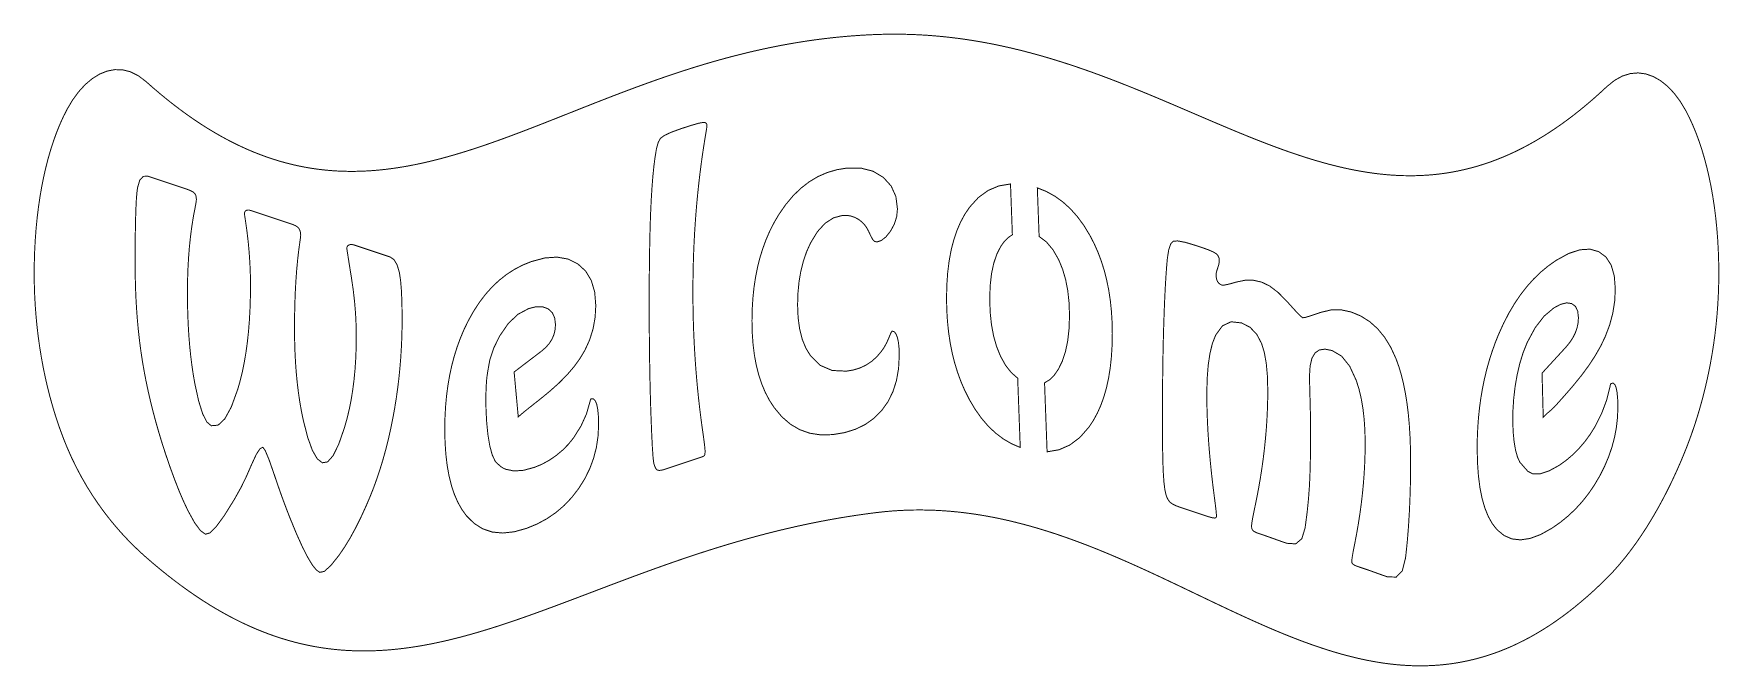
# Model space of a CAD drawing. Extents: x -11.8 to 12.2, y -14.9 to -5.9.
import ezdxf

# ---------------------------------------------------------------- set-up
doc = ezdxf.new("R2010")
doc.units = 0
doc.header["$LTSCALE"] = 0.000394
doc.layers.add('LAYER_1', color=7, linetype='CONTINUOUS')

msp = doc.modelspace()

# ---------------------------------------------------------------- linework, layer by layer
at = {"layer": 'LAYER_1', "color": 39, "linetype": 'CONTINUOUS', "const_width": 0.01389}
for points in [[(-11.299299, -6.935406), (-11.219505, -6.800061), (-11.132088, -6.680345), (-11.038085, -6.577631), (-10.938537, -6.493293), (-10.834482, -6.428704), (-10.726959, -6.385238), (-10.617008, -6.364269), (-10.505667, -6.36717), (-10.393975, -6.395315), (-10.282972, -6.450077), (-10.173697, -6.532831), (-10.073585, -6.621326), (-9.974108, -6.706164), (-9.875246, -6.787396), (-9.776981, -6.865077), (-9.679297, -6.93926), (-9.582175, -7.009997), (-9.485597, -7.077344), (-9.389545, -7.141353), (-9.294002, -7.202077), (-9.198949, -7.25957), (-9.104369, -7.313886), (-9.010243, -7.365077), (-8.916555, -7.413197), (-8.823285, -7.4583), (-8.730416, -7.500439), (-8.63793, -7.539668), (-8.54581, -7.576039), (-8.454037, -7.609606), (-8.362593, -7.640424), (-8.271461, -7.668544), (-8.180622, -7.694021), (-8.09006, -7.716907), (-7.999755, -7.737257), (-7.90969, -7.755124), (-7.819847, -7.770561), (-7.730209, -7.783622), (-7.640756, -7.794359), (-7.551472, -7.802827), (-7.462339, -7.809079), (-7.373338, -7.813168), (-7.284452, -7.815148), (-7.195663, -7.815072), (-7.106953, -7.812993), (-7.018303, -7.808965), (-6.929697, -7.803042), (-6.841116, -7.795276), (-6.752543, -7.785721), (-6.663959, -7.774431), (-6.575346, -7.761459), (-6.486688, -7.746859), (-6.397965, -7.730683), (-6.309159, -7.712985), (-6.220254, -7.693819), (-6.131231, -7.673239), (-6.042072, -7.651296), (-5.95276, -7.628046), (-5.863276, -7.603541), (-5.773602, -7.577834), (-5.683721, -7.55098), (-5.593615, -7.523032), (-5.503266, -7.494042), (-5.412655, -7.464065), (-5.321766, -7.433153), (-5.23058, -7.401361), (-5.139079, -7.368742), (-5.047245, -7.335348), (-4.955061, -7.301234), (-4.862509, -7.266453), (-4.76957, -7.231058), (-4.676227, -7.195103), (-4.582462, -7.158641), (-4.488257, -7.121726), (-4.393594, -7.08441), (-4.298455, -7.046748), (-4.202823, -7.008793), (-4.106679, -6.970598), (-4.010005, -6.932217), (-3.912785, -6.893702), (-3.814999, -6.855109), (-3.716629, -6.816489), (-3.617659, -6.777896), (-3.51807, -6.739384), (-3.417844, -6.701006), (-3.316964, -6.662816), (-3.21541, -6.624867), (-3.113167, -6.587212), (-3.010215, -6.549905), (-2.906536, -6.512999), (-2.802114, -6.476548), (-2.696929, -6.440605), (-2.590964, -6.405223), (-2.484202, -6.370456), (-2.376624, -6.336357), (-2.268212, -6.302981), (-2.158948, -6.270379), (-2.048815, -6.238606), (-1.937795, -6.207715), (-1.82587, -6.177759), (-1.713021, -6.148792), (-1.599232, -6.120867), (-1.484483, -6.094038), (-1.368758, -6.068357), (-1.252038, -6.04388), (-1.134305, -6.020658), (-1.015542, -5.998745), (-0.895731, -5.978195), (-0.774853, -5.959062), (-0.652892, -5.941397), (-0.529828, -5.925256), (-0.405644, -5.910691), (-0.280322, -5.897756), (-0.153845, -5.886504), (-0.026194, -5.876989), (0.102649, -5.869264), (0.232701, -5.863382), (0.232701, -5.863382), (0.353731, -5.859884), (0.473799, -5.858547), (0.59292, -5.859316), (0.711107, -5.862135), (0.828374, -5.866949), (0.944735, -5.873702), (1.060202, -5.882341), (1.174791, -5.892808), (1.288514, -5.90505), (1.401385, -5.91901), (1.513418, -5.934635), (1.624627, -5.951867), (1.735025, -5.970653), (1.844627, -5.990936), (1.953445, -6.012663), (2.061493, -6.035776), (2.168785, -6.060222), (2.275336, -6.085946), (2.381158, -6.11289), (2.486265, -6.141002), (2.590671, -6.170224), (2.694389, -6.200503), (2.797434, -6.231783), (2.899819, -6.264008), (3.001557, -6.297124), (3.102663, -6.331075), (3.20315, -6.365805), (3.303031, -6.401261), (3.402321, -6.437386), (3.501033, -6.474125), (3.599181, -6.511423), (3.696779, -6.549225), (3.793839, -6.587476), (3.890377, -6.626119), (3.986405, -6.665101), (4.081937, -6.704366), (4.176988, -6.743859), (4.27157, -6.783523), (4.365697, -6.823305), (4.459384, -6.863149), (4.552643, -6.903), (4.645489, -6.942802), (4.737935, -6.9825), (4.829994, -7.022039), (4.921681, -7.061364), (5.01301, -7.10042), (5.103993, -7.139151), (5.194645, -7.177502), (5.284979, -7.215418), (5.375009, -7.252843), (5.464749, -7.289723), (5.554212, -7.326002), (5.643413, -7.361625), (5.732364, -7.396536), (5.821079, -7.430681), (5.909573, -7.464005), (5.997858, -7.496451), (6.085949, -7.527965), (6.17386, -7.558492), (6.261603, -7.587976), (6.349192, -7.616362), (6.436643, -7.643595), (6.523967, -7.669619), (6.611178, -7.69438), (6.698292, -7.717822), (6.78532, -7.73989), (6.872277, -7.760528), (6.959176, -7.779682), (7.046032, -7.797297), (7.132857, -7.813316), (7.219666, -7.827685), (7.306472, -7.840349), (7.39329, -7.851252), (7.480131, -7.860339), (7.567011, -7.867554), (7.653944, -7.872844), (7.740941, -7.876152), (7.828019, -7.877423), (7.915189, -7.876602), (8.002466, -7.873633), (8.089863, -7.868462), (8.177395, -7.861034), (8.265075, -7.851292), (8.352916, -7.839182), (8.440932, -7.824648), (8.529137, -7.807636), (8.617545, -7.78809), (8.70617, -7.765955), (8.795024, -7.741175), (8.884122, -7.713696), (8.973477, -7.683462), (9.063104, -7.650418), (9.153015, -7.614508), (9.243225, -7.575678), (9.333747, -7.533872), (9.424594, -7.489035), (9.515782, -7.441112), (9.607322, -7.390048), (9.69923, -7.335787), (9.791518, -7.278273), (9.884201, -7.217453), (9.977291, -7.15327), (10.070803, -7.08567), (10.164751, -7.014597), (10.259148, -6.939995), (10.354008, -6.861811), (10.449344, -6.779988), (10.54517, -6.694471), (10.6415, -6.605205), (10.6415, -6.605205), (10.751652, -6.516364), (10.863032, -6.455199), (10.974695, -6.42049), (11.085696, -6.411018), (11.195088, -6.425565), (11.301926, -6.462911), (11.405264, -6.521838), (11.504157, -6.601127), (11.597657, -6.699559), (11.684821, -6.815915), (11.764701, -6.948976), (11.815931, -7.049428), (11.864508, -7.155487), (11.910372, -7.266936), (11.953466, -7.383559), (11.993732, -7.505138), (12.03111, -7.631456), (12.065544, -7.762296), (12.096974, -7.897442), (12.125343, -8.036677), (12.150593, -8.179782), (12.172665, -8.326542), (12.1915, -8.47674), (12.207042, -8.630157), (12.219231, -8.786579), (12.22801, -8.945786), (12.233319, -9.107563), (12.235102, -9.271693), (12.233511, -9.419335), (12.2288, -9.5658), (12.221067, -9.710991), (12.210407, -9.85481), (12.196916, -9.997159), (12.180691, -10.13794), (12.161828, -10.277056), (12.140422, -10.414409), (12.116571, -10.549901), (12.090371, -10.683435), (12.061917, -10.814914), (12.031305, -10.944238), (11.998633, -11.071311), (11.963996, -11.196035), (11.927489, -11.318312), (11.889211, -11.438045), (11.849256, -11.555136), (11.80772, -11.669487), (11.764701, -11.781), (11.764701, -11.781), (11.703534, -11.930273), (11.63978, -12.076782), (11.573581, -12.220274), (11.505085, -12.360493), (11.434436, -12.497185), (11.361779, -12.630094), (11.28726, -12.758968), (11.211024, -12.88355), (11.133217, -13.003586), (11.053983, -13.118821), (10.973468, -13.229), (10.891816, -13.33387), (10.809175, -13.433175), (10.725687, -13.52666), (10.6415, -13.614071), (10.549139, -13.704413), (10.457097, -13.790867), (10.365367, -13.873491), (10.273939, -13.952342), (10.182805, -14.027477), (10.091957, -14.098954), (10.001386, -14.166831), (9.911084, -14.231165), (9.821041, -14.292014), (9.731251, -14.349434), (9.641703, -14.403484), (9.552389, -14.454221), (9.463302, -14.501703), (9.374432, -14.545986), (9.28577, -14.587129), (9.19731, -14.625189), (9.109041, -14.660224), (9.020955, -14.69229), (8.933044, -14.721446), (8.8453, -14.747749), (8.757713, -14.771256), (8.670276, -14.792025), (8.582979, -14.810114), (8.495815, -14.825579), (8.408774, -14.838479), (8.321849, -14.848871), (8.23503, -14.856812), (8.148309, -14.862361), (8.061678, -14.865573), (7.975129, -14.866507), (7.888651, -14.865221), (7.802238, -14.861772), (7.71588, -14.856217), (7.629569, -14.848614), (7.543297, -14.83902), (7.457055, -14.827493), (7.370834, -14.81409), (7.284627, -14.79887), (7.198423, -14.781888), (7.112216, -14.763203), (7.025996, -14.742873), (6.939755, -14.720954), (6.853484, -14.697505), (6.767175, -14.672583), (6.680819, -14.646244), (6.594408, -14.618548), (6.507933, -14.589551), (6.421387, -14.55931), (6.334759, -14.527884), (6.248042, -14.49533), (6.161227, -14.461705), (6.074306, -14.427066), (5.98727, -14.391472), (5.900111, -14.354979), (5.812819, -14.317646), (5.725388, -14.279529), (5.637807, -14.240687), (5.550069, -14.201176), (5.462165, -14.161055), (5.374087, -14.12038), (5.285825, -14.079209), (5.197372, -14.0376), (5.108719, -13.99561), (5.019857, -13.953297), (4.930778, -13.910718), (4.841474, -13.86793), (4.751936, -13.824992), (4.662154, -13.78196), (4.572122, -13.738893), (4.48183, -13.695847), (4.39127, -13.65288), (4.300433, -13.61005), (4.20931, -13.567413), (4.117894, -13.525029), (4.026176, -13.482953), (3.934147, -13.441244), (3.841799, -13.399959), (3.749122, -13.359156), (3.656109, -13.318892), (3.562752, -13.279224), (3.469041, -13.24021), (3.374968, -13.201908), (3.280525, -13.164375), (3.185702, -13.127668), (3.090492, -13.091845), (2.994886, -13.056964), (2.898876, -13.023082), (2.802452, -12.990256), (2.705607, -12.958544), (2.608332, -12.928004), (2.510618, -12.898693), (2.412458, -12.870668), (2.313841, -12.843987), (2.21476, -12.818707), (2.115207, -12.794887), (2.015172, -12.772583), (1.914648, -12.751853), (1.813625, -12.732754), (1.712096, -12.715344), (1.610051, -12.699681), (1.507482, -12.685821), (1.404381, -12.673823), (1.30074, -12.663744), (1.196549, -12.655641), (1.0918, -12.649572), (0.986484, -12.645594), (0.880594, -12.643765), (0.77412, -12.644143), (0.667054, -12.646784), (0.559388, -12.651747), (0.451113, -12.659088), (0.34222, -12.668866), (0.232701, -12.681138), (0.232701, -12.681138), (0.097155, -12.698665), (-0.037043, -12.717633), (-0.169913, -12.737991), (-0.301476, -12.759689), (-0.431751, -12.782677), (-0.560761, -12.806906), (-0.688525, -12.832326), (-0.815064, -12.858886), (-0.940399, -12.886537), (-1.064549, -12.915228), (-1.187536, -12.944911), (-1.309379, -12.975534), (-1.430101, -13.007049), (-1.54972, -13.039404), (-1.668258, -13.072551), (-1.785735, -13.10644), (-1.902172, -13.141019), (-2.01759, -13.17624), (-2.132007, -13.212053), (-2.245447, -13.248408), (-2.357928, -13.285254), (-2.469471, -13.322542), (-2.580098, -13.360222), (-2.689827, -13.398243), (-2.798681, -13.436557), (-2.906679, -13.475113), (-3.013843, -13.513862), (-3.120192, -13.552753), (-3.225747, -13.591736), (-3.330529, -13.630761), (-3.434558, -13.66978), (-3.537854, -13.708741), (-3.640439, -13.747594), (-3.742333, -13.786291), (-3.843556, -13.82478), (-3.944129, -13.863013), (-4.044072, -13.900939), (-4.143407, -13.938507), (-4.242153, -13.97567), (-4.34033, -14.012375), (-4.437961, -14.048574), (-4.535064, -14.084216), (-4.631661, -14.119253), (-4.727773, -14.153632), (-4.823419, -14.187306), (-4.91862, -14.220223), (-5.013397, -14.252335), (-5.10777, -14.28359), (-5.20176, -14.31394), (-5.295388, -14.343334), (-5.388673, -14.371722), (-5.481637, -14.399054), (-5.5743, -14.425281), (-5.666682, -14.450353), (-5.758805, -14.474219), (-5.850688, -14.49683), (-5.942352, -14.518136), (-6.033818, -14.538087), (-6.125106, -14.556632), (-6.216237, -14.573723), (-6.307231, -14.589309), (-6.398109, -14.60334), (-6.488891, -14.615767), (-6.579598, -14.626538), (-6.67025, -14.635606), (-6.760869, -14.642919), (-6.851474, -14.648427), (-6.942086, -14.652082), (-7.032725, -14.653832), (-7.123413, -14.653628), (-7.214169, -14.65142), (-7.305015, -14.647159), (-7.39597, -14.640793), (-7.487055, -14.632274), (-7.578291, -14.621551), (-7.669699, -14.608574), (-7.761298, -14.593294), (-7.853109, -14.575661), (-7.945154, -14.555624), (-8.037452, -14.533135), (-8.130024, -14.508142), (-8.222891, -14.480595), (-8.316072, -14.450446), (-8.409589, -14.417645), (-8.503463, -14.38214), (-8.597713, -14.343882), (-8.69236, -14.302822), (-8.787425, -14.25891), (-8.882928, -14.212095), (-8.97889, -14.162327), (-9.075332, -14.109558), (-9.172273, -14.053736), (-9.269735, -13.994812), (-9.367737, -13.932736), (-9.466301, -13.867458), (-9.565447, -13.798928), (-9.665196, -13.727097), (-9.765568, -13.651913), (-9.866583, -13.573329), (-9.968263, -13.491292), (-10.070627, -13.405754), (-10.173697, -13.316665), (-10.173697, -13.316665), (-10.25892, -13.239682), (-10.34491, -13.157556), (-10.431292, -13.070216), (-10.517686, -12.977589), (-10.603716, -12.879605), (-10.689004, -12.776191), (-10.773173, -12.667276), (-10.855844, -12.552788), (-10.936642, -12.432655), (-11.015187, -12.306806), (-11.091103, -12.175169), (-11.164012, -12.037673), (-11.233537, -11.894245), (-11.299299, -11.744815), (-11.299299, -11.744815), (-11.344858, -11.631958), (-11.388624, -11.515488), (-11.4305, -11.395541), (-11.470387, -11.272252), (-11.508187, -11.145759), (-11.543802, -11.016198), (-11.577132, -10.883704), (-11.60808, -10.748414), (-11.636548, -10.610464), (-11.662436, -10.46999), (-11.685647, -10.327129), (-11.706083, -10.182016), (-11.723644, -10.034789), (-11.738233, -9.885582), (-11.749751, -9.734533), (-11.7581, -9.581778), (-11.763182, -9.427452), (-11.764898, -9.271693), (-11.764898, -9.271693), (-11.763173, -9.107533), (-11.758028, -8.945662), (-11.749505, -8.78629), (-11.737646, -8.629628), (-11.722495, -8.475885), (-11.704092, -8.325273), (-11.682482, -8.178003), (-11.657707, -8.034285), (-11.629808, -7.894329), (-11.598829, -7.758346), (-11.564813, -7.626547), (-11.527801, -7.499143), (-11.487836, -7.376343), (-11.444961, -7.258359), (-11.399218, -7.145401), (-11.35065, -7.037679), (-11.299299, -6.935406)], [(-2.380437, -9.53589), (-2.379763, -9.67617), (-2.377744, -9.816081), (-2.37438, -9.955618), (-2.369672, -10.094778), (-2.363624, -10.233559), (-2.356235, -10.371957), (-2.347508, -10.509969), (-2.337444, -10.647591), (-2.326045, -10.784822), (-2.313312, -10.921656), (-2.299247, -11.058093), (-2.28385, -11.194127), (-2.267125, -11.329756), (-2.249072, -11.464978), (-2.229693, -11.599787), (-2.217445, -11.695713), (-2.209956, -11.761183), (-2.207417, -11.79672), (-2.208021, -11.8267), (-2.209957, -11.848364), (-2.213413, -11.862008), (-2.220585, -11.871316), (-2.233654, -11.879828), (-2.252815, -11.887606), (-2.335043, -11.915059), (-2.787276, -12.066039), (-2.831023, -12.077567), (-2.864872, -12.079799), (-2.889205, -12.073091), (-2.907189, -12.054161), (-2.923462, -12.02198), (-2.938024, -11.976315), (-2.947967, -11.89619), (-2.958473, -11.742725), (-2.969461, -11.515895), (-2.98085, -11.215673), (-2.985012, -11.079223), (-2.988757, -10.938961), (-2.992081, -10.794887), (-2.994978, -10.646998), (-2.997444, -10.495292), (-2.999473, -10.339768), (-3.00106, -10.180424), (-3.0022, -10.017259), (-3.002888, -9.85027), (-3.003118, -9.679457), (-3.002799, -9.494954), (-3.001846, -9.318033), (-3.000272, -9.148709), (-2.998086, -8.986997), (-2.995297, -8.832914), (-2.991917, -8.686474), (-2.987955, -8.547693), (-2.983421, -8.416587), (-2.974278, -8.221459), (-2.963327, -8.043703), (-2.950609, -7.883382), (-2.936165, -7.740561), (-2.920035, -7.615303), (-2.899543, -7.491311), (-2.874294, -7.401467), (-2.844665, -7.346354), (-2.790958, -7.305213), (-2.693093, -7.258784), (-2.550882, -7.206772), (-2.401247, -7.158546), (-2.29653, -7.128773), (-2.236543, -7.11739), (-2.205136, -7.119971), (-2.186293, -7.133889), (-2.180012, -7.158685), (-2.182646, -7.186537), (-2.190799, -7.241131), (-2.20485, -7.322594), (-2.22616, -7.455923), (-2.246086, -7.58991), (-2.26463, -7.724556), (-2.281791, -7.859864), (-2.297573, -7.995836), (-2.311975, -8.132473), (-2.325, -8.269779), (-2.336649, -8.407753), (-2.346922, -8.5464), (-2.355821, -8.68572), (-2.363348, -8.825715), (-2.369503, -8.966387), (-2.374289, -9.107739), (-2.377705, -9.249772), (-2.379754, -9.392488), (-2.380437, -9.53589)], [(-8.50778, -11.749181), (-8.548036, -11.76963), (-8.601996, -11.853281), (-8.669661, -12.000134), (-8.743924, -12.170104), (-8.817807, -12.321297), (-8.8915, -12.45411), (-8.914622, -12.495146), (-9.05691, -12.724045), (-9.172861, -12.882765), (-9.262473, -12.971307), (-9.325748, -12.989669), (-9.39687, -12.937571), (-9.480173, -12.824693), (-9.575846, -12.650972), (-9.637112, -12.520604), (-9.699652, -12.374174), (-9.763507, -12.211721), (-9.828719, -12.033278), (-9.895327, -11.838882), (-9.944051, -11.687138), (-9.98973, -11.536564), (-10.032365, -11.387161), (-10.071954, -11.238928), (-10.108498, -11.091866), (-10.141998, -10.945974), (-10.172452, -10.801252), (-10.199861, -10.657701), (-10.224224, -10.515319), (-10.245796, -10.372217), (-10.26483, -10.226505), (-10.281326, -10.078182), (-10.295283, -9.927249), (-10.306703, -9.773705), (-10.315585, -9.61755), (-10.321929, -9.458785), (-10.325735, -9.297408), (-10.327004, -9.133421), (-10.32632, -8.895216), (-10.324258, -8.684783), (-10.320803, -8.502126), (-10.31594, -8.347251), (-10.309653, -8.220162), (-10.301927, -8.120864), (-10.292748, -8.049362), (-10.261056, -7.940642), (-10.210521, -7.885931), (-10.141142, -7.885232), (-9.601543, -8.065378), (-9.544474, -8.086852), (-9.503584, -8.107767), (-9.479063, -8.128055), (-9.465008, -8.150652), (-9.456857, -8.179808), (-9.454224, -8.215189), (-9.455716, -8.233942), (-9.460442, -8.266829), (-9.468783, -8.313031), (-9.495282, -8.450991), (-9.518248, -8.593509), (-9.537681, -8.740561), (-9.55358, -8.892124), (-9.565947, -9.048173), (-9.57478, -9.208683), (-9.58008, -9.373631), (-9.581846, -9.542992), (-9.580546, -9.704722), (-9.576643, -9.862086), (-9.57014, -10.015076), (-9.561034, -10.163683), (-9.549328, -10.307899), (-9.535021, -10.447716), (-9.518112, -10.583124), (-9.498602, -10.714115), (-9.476492, -10.840681), (-9.422372, -11.088097), (-9.365362, -11.270829), (-9.305459, -11.388975), (-9.242665, -11.442634), (-9.144849, -11.434653), (-9.049201, -11.344739), (-8.95564, -11.173016), (-8.864087, -10.91961), (-8.829681, -10.798581), (-8.798919, -10.671492), (-8.771795, -10.538359), (-8.748304, -10.399196), (-8.728442, -10.254016), (-8.712202, -10.102834), (-8.69958, -9.945664), (-8.690571, -9.78252), (-8.68517, -9.613416), (-8.68337, -9.438366), (-8.685372, -9.286843), (-8.691394, -9.13415), (-8.701461, -8.980279), (-8.715596, -8.825222), (-8.733824, -8.668971), (-8.756169, -8.51152), (-8.763306, -8.466913), (-8.767588, -8.436168), (-8.769016, -8.419055), (-8.766446, -8.399241), (-8.758738, -8.383677), (-8.74589, -8.372827), (-8.729111, -8.366329), (-8.708144, -8.366066), (-8.68337, -8.371917), (-8.08124, -8.572937), (-8.044915, -8.588137), (-8.016207, -8.60679), (-7.994732, -8.628787), (-7.980235, -8.655455), (-7.971258, -8.686732), (-7.968181, -8.722724), (-7.969037, -8.736232), (-7.971606, -8.760002), (-7.97589, -8.793803), (-7.994842, -8.929082), (-8.011234, -9.070661), (-8.025077, -9.218538), (-8.036381, -9.372708), (-8.045155, -9.533169), (-8.05141, -9.699918), (-8.055155, -9.872951), (-8.056402, -10.052264), (-8.054878, -10.215336), (-8.050302, -10.373962), (-8.042666, -10.528137), (-8.031964, -10.677854), (-8.018189, -10.823107), (-8.001332, -10.96389), (-7.981388, -11.100196), (-7.95835, -11.23202), (-7.932209, -11.359354), (-7.868452, -11.608628), (-7.801805, -11.793605), (-7.732268, -11.914384), (-7.659839, -11.971063), (-7.584677, -11.958193), (-7.506949, -11.870125), (-7.426653, -11.706666), (-7.343787, -11.467622), (-7.308478, -11.342478), (-7.27735, -11.212506), (-7.250395, -11.077734), (-7.227606, -10.938189), (-7.208976, -10.7939), (-7.194499, -10.644895), (-7.184167, -10.491202), (-7.177973, -10.332848), (-7.175909, -10.169862), (-7.178589, -10.007374), (-7.186654, -9.843535), (-7.200146, -9.678283), (-7.219104, -9.511555), (-7.243571, -9.343287), (-7.28129, -9.107615), (-7.303782, -8.963937), (-7.311236, -8.911961), (-7.307811, -8.892048), (-7.297534, -8.876038), (-7.280406, -8.864157), (-7.258135, -8.85849), (-7.234152, -8.858466), (-7.208457, -8.864315), (-6.757079, -9.015008), (-6.693693, -9.036169), (-6.63799, -9.074786), (-6.594085, -9.149345), (-6.561791, -9.259681), (-6.54493, -9.372681), (-6.532885, -9.519863), (-6.525657, -9.701226), (-6.523248, -9.916772), (-6.524559, -10.062299), (-6.528497, -10.206962), (-6.535065, -10.350771), (-6.54427, -10.493737), (-6.556117, -10.635871), (-6.57061, -10.777183), (-6.587755, -10.917685), (-6.607557, -11.057386), (-6.630022, -11.196299), (-6.655154, -11.334433), (-6.685702, -11.485918), (-6.719106, -11.634075), (-6.755364, -11.778914), (-6.794478, -11.920443), (-6.836447, -12.058671), (-6.881271, -12.193606), (-6.928949, -12.325257), (-6.979482, -12.453632), (-7.03287, -12.57874), (-7.03287, -12.57874), (-7.109231, -12.746576), (-7.186167, -12.901274), (-7.263637, -13.042848), (-7.3416, -13.171311), (-7.420016, -13.286677), (-7.5385, -13.43558), (-7.630145, -13.51806), (-7.694953, -13.534118), (-7.744378, -13.500288), (-7.801988, -13.428915), (-7.867972, -13.319705), (-7.943025, -13.172272), (-8.027598, -12.984547), (-8.121496, -12.756823), (-8.17626, -12.615771), (-8.232627, -12.463483), (-8.290601, -12.299766), (-8.350181, -12.124425), (-8.420924, -11.921724), (-8.473585, -11.796523), (-8.50778, -11.749181)], [(-0.889157, -9.720417), (-0.881801, -9.901297), (-0.859703, -10.064243), (-0.822821, -10.209249), (-0.771111, -10.336313), (-0.704531, -10.445429), (-0.565731, -10.581714), (-0.395963, -10.654675), (-0.195031, -10.664291), (-0.09407, -10.647477), (-0.000408, -10.618494), (0.086354, -10.577535), (0.165842, -10.524754), (0.238823, -10.459726), (0.304705, -10.382047), (0.343828, -10.325503), (0.37802, -10.263925), (0.407673, -10.197276), (0.431048, -10.1403), (0.447912, -10.105654), (0.458264, -10.093571), (0.48723, -10.101302), (0.511855, -10.130685), (0.531945, -10.181508), (0.547361, -10.251595), (0.556466, -10.337309), (0.559457, -10.439094), (0.549438, -10.626963), (0.519351, -10.799646), (0.469155, -10.957098), (0.398806, -11.099274), (0.30826, -11.22613), (0.200146, -11.335123), (0.076055, -11.423884), (-0.064013, -11.492462), (-0.220059, -11.540907), (-0.392083, -11.569268), (-0.559041, -11.573134), (-0.714656, -11.549565), (-0.858979, -11.498563), (-0.992059, -11.420136), (-1.113944, -11.314288), (-1.224685, -11.181024), (-1.290632, -11.078969), (-1.348821, -10.968141), (-1.399251, -10.848547), (-1.441922, -10.720198), (-1.476835, -10.5831), (-1.503989, -10.437264), (-1.523385, -10.282696), (-1.535022, -10.119406), (-1.538902, -9.947402), (-1.535755, -9.784937), (-1.526314, -9.627439), (-1.510579, -9.474907), (-1.48855, -9.327341), (-1.460227, -9.184741), (-1.42561, -9.047107), (-1.384698, -8.914439), (-1.337492, -8.786738), (-1.283991, -8.664002), (-1.224196, -8.546233), (-1.158106, -8.433429), (-1.059582, -8.290637), (-0.954411, -8.16487), (-0.842603, -8.056127), (-0.724169, -7.964411), (-0.599119, -7.889721), (-0.467463, -7.83206), (-0.329213, -7.791426), (-0.184378, -7.767823), (0.013071, -7.768419), (0.185074, -7.812874), (0.332224, -7.900898), (0.444033, -8.024061), (0.511263, -8.174129), (0.533717, -8.35135), (0.522802, -8.460775), (0.49019, -8.565263), (0.436079, -8.665252), (0.371019, -8.747957), (0.305563, -8.800272), (0.239909, -8.822177), (0.208812, -8.814239), (0.179291, -8.783781), (0.151146, -8.730591), (0.124287, -8.672501), (0.099007, -8.625549), (0.075697, -8.589921), (0.032763, -8.541658), (-0.016287, -8.502545), (-0.071646, -8.472146), (-0.129903, -8.452145), (-0.189144, -8.442618), (-0.249173, -8.443543), (-0.377977, -8.47824), (-0.496712, -8.554996), (-0.605295, -8.673703), (-0.703642, -8.834256), (-0.760225, -8.960021), (-0.806575, -9.094484), (-0.842668, -9.2377), (-0.868479, -9.389724), (-0.883984, -9.550612), (-0.889157, -9.720417)], [(1.848268, -9.632295), (1.85464, -9.44392), (1.87373, -9.274726), (1.905495, -9.124802), (1.949894, -8.994238), (2.006886, -8.883122), (2.056719, -8.813926), (2.111369, -8.759189), (2.170835, -8.718886), (2.144024, -7.994799), (1.977672, -8.022891), (1.825282, -8.08728), (1.686857, -8.187971), (1.562398, -8.324969), (1.493254, -8.426963), (1.432244, -8.53956), (1.37937, -8.662743), (1.33463, -8.796495), (1.298025, -8.940797), (1.269554, -9.095635), (1.249218, -9.260989), (1.237016, -9.436843), (1.232949, -9.623181), (1.236164, -9.789109), (1.245806, -9.950147), (1.26187, -10.106289), (1.28435, -10.257526), (1.313241, -10.403852), (1.348538, -10.545259), (1.390236, -10.68174), (1.438329, -10.813286), (1.492812, -10.939891), (1.553681, -11.061547), (1.638594, -11.205912), (1.729957, -11.335072), (1.827761, -11.449023), (1.931994, -11.547766), (2.042646, -11.631296), (2.159705, -11.699614), (2.283161, -11.752717), (2.246587, -10.764835), (2.155194, -10.684796), (2.073826, -10.580722), (2.002528, -10.452673), (1.946995, -10.315055), (1.903802, -10.164258), (1.87295, -10.000233), (1.854438, -9.822929), (1.848268, -9.632295)], [(2.984772, -9.871016), (2.978399, -10.060423), (2.959308, -10.231592), (2.927541, -10.384636), (2.88314, -10.519664), (2.826146, -10.636787), (2.766329, -10.722886), (2.700722, -10.78759), (2.629299, -10.830909), (2.665713, -11.814421), (2.835095, -11.785363), (2.990947, -11.716888), (3.133236, -11.608943), (3.261925, -11.461476), (3.325254, -11.365822), (3.381893, -11.261841), (3.43185, -11.14952), (3.475129, -11.02885), (3.511735, -10.899818), (3.541673, -10.762414), (3.56495, -10.616626), (3.581569, -10.462444), (3.591537, -10.299856), (3.594858, -10.12885), (3.591668, -9.966664), (3.582099, -9.809384), (3.566149, -9.657025), (3.54382, -9.509597), (3.515111, -9.367114), (3.480022, -9.229588), (3.438553, -9.097031), (3.390705, -8.969456), (3.336478, -8.846874), (3.27587, -8.729299), (3.189014, -8.586403), (3.095379, -8.458782), (2.994989, -8.346454), (2.887868, -8.249439), (2.774041, -8.167755), (2.653531, -8.101423), (2.526362, -8.050461), (2.552008, -8.743248), (2.656791, -8.822626), (2.749891, -8.933799), (2.831378, -9.076791), (2.886487, -9.210909), (2.929423, -9.357551), (2.960144, -9.516556), (2.978608, -9.687764), (2.984772, -9.871016)], [(5.094283, -9.387102), (5.109925, -9.408154), (5.130894, -9.42499), (5.156811, -9.437024), (5.193612, -9.436246), (5.264481, -9.421023), (5.369232, -9.391752), (5.488855, -9.367716), (5.606196, -9.368507), (5.721252, -9.394122), (5.836563, -9.449948), (5.957965, -9.542618), (6.085268, -9.672299), (6.196614, -9.796193), (6.270273, -9.873152), (6.306244, -9.90272), (6.343995, -9.897764), (6.426665, -9.872995), (6.554634, -9.829), (6.70481, -9.791954), (6.853842, -9.789572), (7.001732, -9.821618), (7.138564, -9.879925), (7.263, -9.959366), (7.375064, -10.059979), (7.474781, -10.181799), (7.562173, -10.324863), (7.637264, -10.489209), (7.676577, -10.598436), (7.711773, -10.716111), (7.742848, -10.84222), (7.769797, -10.976748), (7.792613, -11.119682), (7.811293, -11.271007), (7.82583, -11.430709), (7.836221, -11.598774), (7.842459, -11.775188), (7.844539, -11.959937), (7.843415, -12.14571), (7.840042, -12.326452), (7.834421, -12.502164), (7.826551, -12.672846), (7.813482, -12.890798), (7.796796, -13.095551), (7.776874, -13.287004), (7.775161, -13.298496), (7.773447, -13.313215), (7.771736, -13.330933), (7.725516, -13.51161), (7.640085, -13.600585), (7.515634, -13.59815), (7.47275, -13.583488), (7.420918, -13.565146), (7.359756, -13.542996), (7.301164, -13.521706), (7.255324, -13.505365), (7.221858, -13.493846), (7.108795, -13.456102), (7.07206, -13.4428), (7.044461, -13.430475), (7.026571, -13.419319), (7.015151, -13.407819), (7.008299, -13.394619), (7.006016, -13.379256), (7.010551, -13.329247), (7.024031, -13.247643), (7.046268, -13.134382), (7.07484, -12.985601), (7.100428, -12.837865), (7.123024, -12.69116), (7.142624, -12.545471), (7.159223, -12.400784), (7.172816, -12.257086), (7.183397, -12.114361), (7.190962, -11.972597), (7.195504, -11.831778), (7.19702, -11.69189), (7.193518, -11.517043), (7.182998, -11.352475), (7.165435, -11.198177), (7.140806, -11.054142), (7.109087, -10.920361), (7.070256, -10.796827), (6.975721, -10.592365), (6.861584, -10.450519), (6.72765, -10.371224), (6.626866, -10.350333), (6.545498, -10.361283), (6.483543, -10.403843), (6.439291, -10.478939), (6.41274, -10.588072), (6.40389, -10.731008), (6.404747, -10.796265), (6.407316, -10.906818), (6.411598, -11.062437), (6.41588, -11.233347), (6.41845, -11.390083), (6.419307, -11.532878), (6.41833, -11.763471), (6.415344, -11.968301), (6.410272, -12.147535), (6.403031, -12.301343), (6.389614, -12.486249), (6.371629, -12.666169), (6.349075, -12.840413), (6.347075, -12.856307), (6.344505, -12.875928), (6.341366, -12.899047), (6.294572, -13.053867), (6.207429, -13.127209), (6.080126, -13.118906), (6.032195, -13.102555), (5.974175, -13.082147), (5.90626, -13.057744), (5.840592, -13.034092), (5.789201, -13.015898), (5.752087, -13.003161), (5.68185, -12.979713), (5.642135, -12.964725), (5.613649, -12.950027), (5.596201, -12.935559), (5.586209, -12.919157), (5.580212, -12.896944), (5.578213, -12.869382), (5.583036, -12.823618), (5.597377, -12.742301), (5.621043, -12.625366), (5.6512, -12.479693), (5.678718, -12.334948), (5.703602, -12.191124), (5.725853, -12.048216), (5.745476, -11.906216), (5.762472, -11.765119), (5.776846, -11.624919), (5.788599, -11.485608), (5.797736, -11.347182), (5.804258, -11.209634), (5.808169, -11.072957), (5.809472, -10.937146), (5.803999, -10.730302), (5.787524, -10.550127), (5.759969, -10.396598), (5.721252, -10.269689), (5.650984, -10.136304), (5.556545, -10.038653), (5.437744, -9.976898), (5.28735, -9.959845), (5.163601, -10.017852), (5.066878, -10.150815), (5.021552, -10.26653), (4.986298, -10.408313), (4.961117, -10.576216), (4.946009, -10.770286), (4.940972, -10.990575), (4.942026, -11.121609), (4.945187, -11.25578), (4.950454, -11.393095), (4.957829, -11.533559), (4.967311, -11.677179), (4.978899, -11.823961), (4.992595, -11.973912), (5.008397, -12.127036), (5.026307, -12.283342), (5.046323, -12.442835), (5.064276, -12.579847), (5.07519, -12.677625), (5.07887, -12.735874), (5.075445, -12.74933), (5.065167, -12.756811), (5.048035, -12.75878), (5.019454, -12.754421), (4.976407, -12.74316), (4.918705, -12.724933), (4.815921, -12.690618), (4.652331, -12.636004), (4.570102, -12.608551), (4.503042, -12.583706), (4.452731, -12.55938), (4.419358, -12.535406), (4.396011, -12.507938), (4.375899, -12.471407), (4.359402, -12.426173), (4.342525, -12.350032), (4.329454, -12.240122), (4.32, -12.09661), (4.315009, -11.960178), (4.311544, -11.791383), (4.309525, -11.590392), (4.30887, -11.357374), (4.309093, -11.190468), (4.309767, -11.027265), (4.310899, -10.867784), (4.312497, -10.712044), (4.314566, -10.560066), (4.317115, -10.411867), (4.32015, -10.267468), (4.323679, -10.126888), (4.327709, -9.990146), (4.334491, -9.795223), (4.341986, -9.615955), (4.350194, -9.45237), (4.359117, -9.304498), (4.368753, -9.172368), (4.379102, -9.056008), (4.398294, -8.933434), (4.42529, -8.852192), (4.460469, -8.812413), (4.523883, -8.806651), (4.635451, -8.827569), (4.795366, -8.875461), (4.863028, -8.898051), (4.961494, -8.933305), (5.032364, -8.963957), (5.075445, -8.989713), (5.099714, -9.016796), (5.114274, -9.049399), (5.119126, -9.087291), (5.116589, -9.117563), (5.109104, -9.15241), (5.096858, -9.19189), (5.084009, -9.230482), (5.076299, -9.26318), (5.073728, -9.289984), (5.076012, -9.327747), (5.082863, -9.36012), (5.094283, -9.387102)], [(-5.303358, -10.668228), (-5.273316, -10.500092), (-5.216941, -10.331949), (-5.13413, -10.16376), (-5.010291, -9.983816), (-4.872254, -9.852995), (-4.720016, -9.771524), (-4.613786, -9.745085), (-4.521759, -9.746294), (-4.443933, -9.774921), (-4.385107, -9.828251), (-4.349952, -9.903376), (-4.338276, -9.999772), (-4.343673, -10.073003), (-4.359863, -10.141548), (-4.386843, -10.205866), (-4.424904, -10.266442), (-4.474327, -10.323456), (-4.53511, -10.376906), (-4.927606, -10.676362), (-4.868602, -11.316165), (-4.819058, -11.273062), (-4.766122, -11.228988), (-4.709787, -11.183937), (-4.594469, -11.093095), (-4.497331, -11.014946), (-4.41837, -10.949492), (-4.28882, -10.833913), (-4.174197, -10.717921), (-4.074501, -10.601517), (-3.989735, -10.484699), (-3.919898, -10.367469), (-3.851677, -10.218099), (-3.802949, -10.061953), (-3.773714, -9.898934), (-3.763969, -9.728945), (-3.780091, -9.534306), (-3.828405, -9.370381), (-3.908833, -9.236949), (-4.021295, -9.133787), (-4.159162, -9.065763), (-4.315802, -9.03788), (-4.491133, -9.050107), (-4.685075, -9.102413), (-4.807492, -9.152484), (-4.924228, -9.213527), (-5.035284, -9.285552), (-5.14066, -9.368567), (-5.240355, -9.462581), (-5.334369, -9.567603), (-5.422702, -9.683641), (-5.505355, -9.810703), (-5.582327, -9.948799), (-5.582327, -9.948799), (-5.640214, -10.068351), (-5.692569, -10.192015), (-5.739397, -10.3198), (-5.780701, -10.451717), (-5.816485, -10.587777), (-5.846753, -10.727991), (-5.87151, -10.872369), (-5.890758, -11.020923), (-5.904502, -11.173662), (-5.912745, -11.330597), (-5.915492, -11.49174), (-5.911675, -11.676653), (-5.900228, -11.849628), (-5.881158, -12.010668), (-5.854472, -12.159776), (-5.820177, -12.296954), (-5.778279, -12.422204), (-5.728786, -12.535529), (-5.671703, -12.636932), (-5.607039, -12.726413), (-5.497684, -12.835399), (-5.374955, -12.912797), (-5.23883, -12.958568), (-5.089284, -12.972676), (-4.926293, -12.955083), (-4.749835, -12.905752), (-4.60023, -12.843946), (-4.460756, -12.768658), (-4.33146, -12.679933), (-4.212388, -12.577817), (-4.103589, -12.462356), (-4.00511, -12.333594), (-3.919191, -12.195384), (-3.848893, -12.051872), (-3.794216, -11.903085), (-3.755161, -11.749052), (-3.731728, -11.589803), (-3.723917, -11.425366), (-3.72701, -11.306552), (-3.736164, -11.20972), (-3.751189, -11.135264), (-3.772521, -11.084801), (-3.799155, -11.05928), (-3.83128, -11.058996), (-3.836678, -11.06572), (-3.842643, -11.082098), (-3.849173, -11.107898), (-3.898091, -11.277768), (-3.975223, -11.447078), (-4.080949, -11.615728), (-4.155109, -11.707448), (-4.237981, -11.791662), (-4.329752, -11.868209), (-4.427491, -11.935121), (-4.529963, -11.991038), (-4.637358, -12.035795), (-4.793796, -12.078341), (-4.930542, -12.087596), (-5.047217, -12.063425), (-5.081575, -12.047656), (-5.111804, -12.028782), (-5.137882, -12.006811), (-5.193954, -11.955767), (-5.239266, -11.859556), (-5.27456, -11.728215), (-5.300577, -11.57178), (-5.318058, -11.400286), (-5.327744, -11.223772), (-5.330376, -11.052272), (-5.326695, -10.895824), (-5.317442, -10.764464), (-5.303358, -10.668228)], [(9.507457, -10.250984), (9.620718, -10.042029), (9.746966, -9.878867), (9.886201, -9.761728), (9.983356, -9.710402), (10.067522, -9.69005), (10.138701, -9.700445), (10.1925, -9.73999), (10.224652, -9.806879), (10.235331, -9.900539), (10.230396, -9.975035), (10.215591, -10.047372), (10.190913, -10.118012), (10.156103, -10.187506), (10.110901, -10.2561), (10.055311, -10.323791), (9.717039, -10.692634), (9.733807, -11.32026), (9.782875, -11.272095), (9.841769, -11.222594), (9.895551, -11.171744), (10.001021, -11.053884), (10.089864, -10.952979), (10.162079, -10.869028), (10.280565, -10.723095), (10.385397, -10.580248), (10.476576, -10.440486), (10.554101, -10.303809), (10.617972, -10.170217), (10.680366, -10.004862), (10.724933, -9.837299), (10.751673, -9.66743), (10.760587, -9.495157), (10.745841, -9.304295), (10.701652, -9.15169), (10.628091, -9.037101), (10.525232, -8.960287), (10.399145, -8.924567), (10.255887, -8.933381), (10.095533, -8.986684), (9.918154, -9.084429), (9.806193, -9.16318), (9.699428, -9.251574), (9.597859, -9.349619), (9.501484, -9.457323), (9.410305, -9.574695), (9.324321, -9.701744), (9.243533, -9.838477), (9.16794, -9.984905), (9.097543, -10.141035), (9.04882, -10.26295), (9.004348, -10.387229), (8.964124, -10.513882), (8.928145, -10.642917), (8.896409, -10.774343), (8.868913, -10.90817), (8.845654, -11.044406), (8.826631, -11.18306), (8.811839, -11.324141), (8.801277, -11.467658), (8.794942, -11.61362), (8.792831, -11.762035), (8.797249, -11.968089), (8.810499, -12.156773), (8.832571, -12.328094), (8.863455, -12.482056), (8.903144, -12.618666), (8.951627, -12.73793), (9.008896, -12.839853), (9.074941, -12.924441), (9.174957, -13.007805), (9.287203, -13.056448), (9.411702, -13.070326), (9.548475, -13.049397), (9.697544, -12.993618), (9.858929, -12.902945), (9.976775, -12.820606), (10.087818, -12.730099), (10.192031, -12.631461), (10.289387, -12.524726), (10.379859, -12.409931), (10.46342, -12.287111), (10.540043, -12.156303), (10.540043, -12.156303), (10.608271, -12.020685), (10.666003, -11.883857), (10.713238, -11.745837), (10.749977, -11.606643), (10.776219, -11.466292), (10.791964, -11.324804), (10.797213, -11.182197), (10.794383, -11.064107), (10.786013, -10.969418), (10.772276, -10.89848), (10.752764, -10.853019), (10.728403, -10.833738), (10.69902, -10.84098), (10.694085, -10.848969), (10.688628, -10.866745), (10.682654, -10.894075), (10.637916, -11.075406), (10.567376, -11.262788), (10.470685, -11.456209), (10.402855, -11.565301), (10.327061, -11.66893), (10.243126, -11.76698), (10.153736, -11.85679), (10.060016, -11.936715), (9.961791, -12.006638), (9.818721, -12.085832), (9.693657, -12.127122), (9.586949, -12.130287), (9.51416, -12.092215), (9.465276, -12.036738), (9.441484, -12.008831), (9.401646, -11.964176), (9.367743, -11.891335), (9.3402, -11.793879), (9.319437, -11.675378), (9.305879, -11.539402), (9.299947, -11.389523), (9.302064, -11.22931), (9.312652, -11.062334), (9.332135, -10.892166), (9.360934, -10.722377), (9.399473, -10.556536), (9.448173, -10.398215), (9.507457, -10.250984)]]:
    msp.add_lwpolyline(points, dxfattribs=at)

doc.saveas('drawing.dxf')
